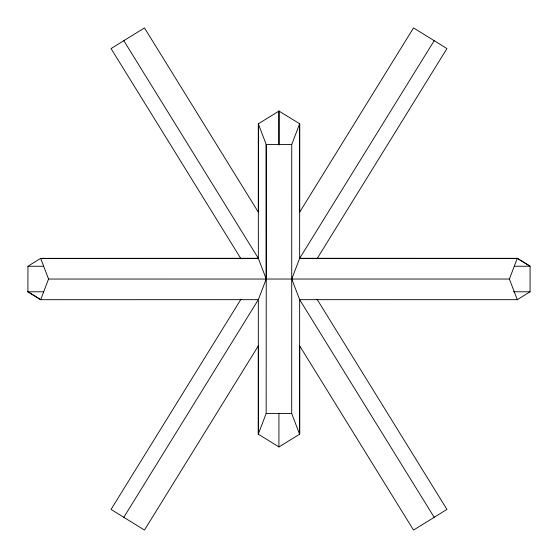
<?xml version="1.0" encoding="UTF-8"?>
<svg xmlns="http://www.w3.org/2000/svg" width="558" height="558" viewBox="0 0 558 558"><rect width="100%" height="100%" fill="white"/><g stroke="black" fill="none" stroke-linecap="round" stroke-linejoin="round"><path stroke-width="0.84" d="M279.056 111.035L258.319 123.827L266.208 144.48L266.236 278.993L258.333 299.66L40.664 299.702L27.9 291.799L27.942 266.215M258.375 211.468L258.41 123.806M279.007 446.944L258.27 434.187L258.34 299.653L123.82 517.315M258.27 434.187L266.166 413.534L266.236 279.007M278.937 413.108L278.923 446.958L299.674 434.187L299.66 346.525M530.1 291.729L517.294 299.681L299.653 299.653L299.583 434.201L291.701 413.548L291.743 144.48L299.632 123.827L299.653 258.347L291.764 279.007L299.66 299.653L434.18 517.315M299.681 211.475L299.723 123.806L278.972 111.056L278.979 144.906L278.972 111.056M517.287 299.681L509.391 279.035L517.28 258.368L530.051 266.243L514.385 266.243M40.664 299.702L48.553 279.049L40.671 258.389L258.333 258.347L266.222 279.014L266.208 144.487L291.743 144.48M241 299.172L111.049 509.419L144.466 530.072L258.403 345.737M299.597 212.263L413.534 27.928L446.951 48.581L317 258.828M299.653 258.354L517.28 258.368L299.653 258.347L434.18 40.685M40.713 258.326L27.907 266.264L43.573 266.264M40.671 258.382L258.34 258.354L258.319 123.827M48.553 279.049L509.391 279.035M27.9 291.799L43.573 291.799M513.52 291.778L530.058 291.778L530.093 266.194L517.329 258.305M266.173 413.534L291.701 413.541M27.942 291.75L40.706 299.646M317 299.172L446.951 509.419L413.534 530.072L299.597 345.737M258.403 212.263L144.473 27.921L111.049 48.581L241 258.828M123.82 40.685L258.347 258.34M299.66 346.525L299.674 434.18M258.354 346.518L258.361 434.166"/></g></svg>
